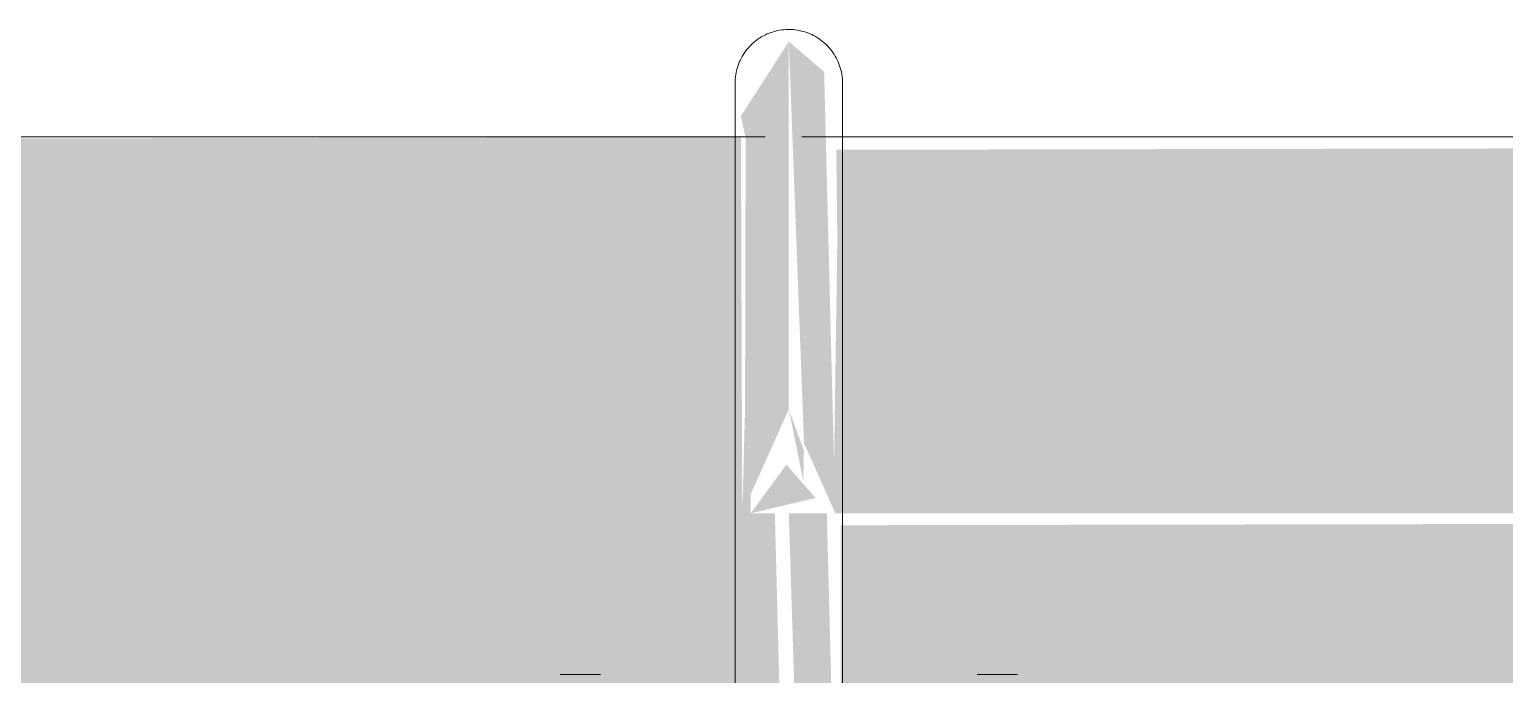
# Model space of a CAD drawing. Header units: inches. Extents: x -54880 to -186, y -132 to 853.
# Drawn here: x -24919.29 to -24912.44, y 291.5 to 294.5 of the extents above; entities that cross this region are included whole.
import ezdxf

# ---------------------------------------------------------------- set-up
doc = ezdxf.new("R2010")
doc.units = ezdxf.units.IN
doc.header["$MEASUREMENT"] = 0
doc.layers.add('Q-SPCQ', color=91, linetype='Continuous', lineweight=9)

# ---------------------------------------------------------------- blocks, each defined once
blk = doc.blocks.new('Basketball_Backstop-Performance_Sports_Systems-3103-Ceiling_Hung - 27_-0_ to 27_-11 7_8_-V55-Section 13')
at = {"layer": 'Q-SPCQ'}
blk.add_hatch(color=256, dxfattribs=at).paths.add_polyline_path([(-24915.9817, 292.25), (-24915.7652, 292.7334), (-24915.7652, 294.4436), (-24915.9876, 294.0976), (-24915.9658, 293.9937), (-24915.9685, 292.7334)], flags=0)
h = blk.add_hatch(color=256, dxfattribs=at)
h.paths.add_polyline_path([(-24915.7652, 292.7334), (-24915.6978, 292.3994), (-24915.6951, 292.5417), (-24915.7005, 292.5565)], flags=0)
h.paths.add_polyline_path([(-24915.5487, 292.25), (-24915.601, 294.3034), (-24915.7652, 294.4436), (-24915.6945, 292.5755), (-24915.5872, 292.3359)], flags=0)
h = blk.add_hatch(color=256, dxfattribs=at)
h.paths.add_polyline_path([(-24915.942, 292.25), (-24915.6402, 292.3208), (-24915.7763, 292.4766), (-24915.8902, 292.3208)], flags=0)
h.paths.add_polyline_path([(-24915.9817, 292.25), (-24915.942, 292.25), (-24915.942, 292.3387)], flags=0)
h.paths.add_polyline_path([(-24938.4114, 292.25), (-24915.9817, 292.25), (-24915.9876, 294), (-24945.7652, 293.9404), (-24945.7652, 292.25)], flags=0)
h.paths.add_polyline_path([(-24915.5487, 292.25), (-24885.7652, 292.25), (-24885.7652, 294), (-24915.5448, 293.9404), (-24915.5396, 293.5254), (-24915.5549, 292.4749)], flags=0)
h = blk.add_hatch(color=256, dxfattribs=at)
h.paths.add_polyline_path([(-24938.4114, 290.5), (-24916.8277, 290.5596), (-24916.8118, 291), (-24916.6402, 291), (-24916.6402, 290.5), (-24916.0067, 290.5596), (-24916.0067, 292.25), (-24945.7652, 292.25), (-24945.7652, 290.5)], flags=0)
h.paths.add_polyline_path([(-24915.5237, 290.5), (-24914.8902, 290.5596), (-24914.8902, 291), (-24914.7027, 291), (-24914.6521, 290.5), (-24885.7652, 290.5596), (-24885.7652, 292.25), (-24915.5237, 292.1942), (-24915.5237, 290.5301)], flags=0)
h = blk.add_hatch(color=256, dxfattribs=at)
h.paths.add_polyline_path([(-24915.8902, 288.75), (-24915.7652, 288.75), (-24915.8353, 289.0625), (-24916.0067, 289.0625), (-24915.942, 288.75)], flags=0)
h.paths.add_polyline_path([(-24916.0067, 289.6875), (-24915.7652, 289.7418), (-24915.8299, 292.25), (-24916.0067, 292.25), (-24916.0067, 289.7418)], flags=0)
h = blk.add_hatch(color=256, dxfattribs=at)
h.paths.add_polyline_path([(-24915.6402, 288.75), (-24915.5237, 288.75), (-24915.5884, 289.0625), (-24915.7652, 289.0625), (-24915.7005, 288.75)], flags=0)
h.paths.add_polyline_path([(-24915.5884, 289.6875), (-24915.5237, 289.7418), (-24915.5884, 292.25), (-24915.7652, 292.25), (-24915.6844, 289.6875), (-24915.6264, 289.6875)], flags=0)
for p, q in [((-24915.8756, 294), (-24945.7652, 294)), ((-24885.7652, 294), (-24915.7052, 294)), ((-24916.0152, 292.25), (-24916.0152, 289.7418)), ((-24915.5152, 289.7418), (-24915.5152, 292.25)), ((-24916.6402, 291.5), (-24916.8277, 291.5)), ((-24914.7027, 291.5), (-24914.8902, 291.5))]:
    blk.add_line(p, q, dxfattribs=at)
at = {"layer": 'Q-SPCQ', "flags": 128}
for points in [[(-24916.0152, 294.25), (-24916.015, 294.26), (-24916.0144, 294.27), (-24916.0134, 294.2799), (-24916.012, 294.2898), (-24916.0102, 294.2997), (-24916.0081, 294.3094), (-24916.0055, 294.3191), (-24916.0025, 294.3286), (-24915.9992, 294.3381), (-24915.9955, 294.3474), (-24915.9914, 294.3565), (-24915.987, 294.3654), (-24915.9822, 294.3742), (-24915.977, 294.3828), (-24915.9716, 294.3912), (-24915.9657, 294.3993), (-24915.9596, 294.4072), (-24915.9532, 294.4148), (-24915.9464, 294.4222), (-24915.9394, 294.4293), (-24915.9321, 294.4362), (-24915.9245, 294.4427), (-24915.9167, 294.4489), (-24915.9086, 294.4548), (-24915.9003, 294.4604), (-24915.8918, 294.4656), (-24915.8831, 294.4705), (-24915.8741, 294.475), (-24915.8651, 294.4792), (-24915.8558, 294.483), (-24915.8464, 294.4864), (-24915.8369, 294.4895), (-24915.8273, 294.4922), (-24915.8175, 294.4945), (-24915.8077, 294.4964), (-24915.7978, 294.4979), (-24915.7879, 294.499), (-24915.7779, 294.4997), (-24915.7679, 294.5), (-24915.7652, 294.5)], [(-24916.0152, 294.25), (-24916.015, 294.26), (-24916.0144, 294.27), (-24916.0134, 294.2799), (-24916.012, 294.2898), (-24916.0102, 294.2997), (-24916.0081, 294.3094), (-24916.0055, 294.3191), (-24916.0025, 294.3286), (-24915.9992, 294.3381), (-24915.9955, 294.3474), (-24915.9914, 294.3565), (-24915.987, 294.3654), (-24915.9822, 294.3742), (-24915.977, 294.3828), (-24915.9716, 294.3912), (-24915.9657, 294.3993), (-24915.9596, 294.4072), (-24915.9532, 294.4148), (-24915.9464, 294.4222), (-24915.9394, 294.4293), (-24915.9321, 294.4362), (-24915.9245, 294.4427), (-24915.9167, 294.4489), (-24915.9086, 294.4548), (-24915.9003, 294.4604), (-24915.8918, 294.4656), (-24915.8831, 294.4705), (-24915.8741, 294.475), (-24915.8651, 294.4792), (-24915.8558, 294.483), (-24915.8464, 294.4864), (-24915.8369, 294.4895), (-24915.8273, 294.4922), (-24915.8175, 294.4945), (-24915.8077, 294.4964), (-24915.7978, 294.4979), (-24915.7879, 294.499), (-24915.7779, 294.4997), (-24915.7679, 294.5), (-24915.7652, 294.5)], [(-24915.7652, 294.5), (-24915.7552, 294.4998), (-24915.7452, 294.4992), (-24915.7353, 294.4982), (-24915.7254, 294.4968), (-24915.7156, 294.495), (-24915.7058, 294.4928), (-24915.6961, 294.4903), (-24915.6866, 294.4873), (-24915.6772, 294.484), (-24915.6679, 294.4803), (-24915.6587, 294.4762), (-24915.6498, 294.4717), (-24915.641, 294.467), (-24915.6324, 294.4618), (-24915.6241, 294.4563), (-24915.6159, 294.4505), (-24915.608, 294.4444), (-24915.6004, 294.438), (-24915.593, 294.4312), (-24915.5859, 294.4242), (-24915.5791, 294.4169), (-24915.5725, 294.4093), (-24915.5663, 294.4015), (-24915.5604, 294.3934), (-24915.5549, 294.3851), (-24915.5496, 294.3766), (-24915.5447, 294.3678), (-24915.5402, 294.3589), (-24915.536, 294.3498), (-24915.5322, 294.3406), (-24915.5288, 294.3312), (-24915.5257, 294.3217), (-24915.523, 294.312), (-24915.5208, 294.3023), (-24915.5189, 294.2925), (-24915.5174, 294.2826), (-24915.5163, 294.2727), (-24915.5155, 294.2627), (-24915.5152, 294.2527), (-24915.5152, 294.25)], [(-24915.7652, 294.5), (-24915.7552, 294.4998), (-24915.7452, 294.4992), (-24915.7353, 294.4982), (-24915.7254, 294.4968), (-24915.7156, 294.495), (-24915.7058, 294.4928), (-24915.6961, 294.4903), (-24915.6866, 294.4873), (-24915.6772, 294.484), (-24915.6679, 294.4803), (-24915.6587, 294.4762), (-24915.6498, 294.4717), (-24915.641, 294.467), (-24915.6324, 294.4618), (-24915.6241, 294.4563), (-24915.6159, 294.4505), (-24915.608, 294.4444), (-24915.6004, 294.438), (-24915.593, 294.4312), (-24915.5859, 294.4242), (-24915.5791, 294.4169), (-24915.5725, 294.4093), (-24915.5663, 294.4015), (-24915.5604, 294.3934), (-24915.5549, 294.3851), (-24915.5496, 294.3766), (-24915.5447, 294.3678), (-24915.5402, 294.3589), (-24915.536, 294.3498), (-24915.5322, 294.3406), (-24915.5288, 294.3312), (-24915.5257, 294.3217), (-24915.523, 294.312), (-24915.5208, 294.3023), (-24915.5189, 294.2925), (-24915.5174, 294.2826), (-24915.5163, 294.2727), (-24915.5155, 294.2627), (-24915.5152, 294.2527), (-24915.5152, 294.25)], [(-24916.0152, 294.25), (-24916.0152, 294.2484), (-24916.0152, 294.2436), (-24916.0152, 294.2356), (-24916.0152, 294.2245), (-24916.0152, 294.2101), (-24916.0152, 294.1927), (-24916.0152, 294.1721), (-24916.0152, 294.1485), (-24916.0152, 294.1218), (-24916.0152, 294.0921), (-24916.0152, 294.0595), (-24916.0152, 294.024), (-24916.0152, 293.9856), (-24916.0152, 293.9445), (-24916.0152, 293.9007), (-24916.0152, 293.8542), (-24916.0152, 293.8051), (-24916.0152, 293.7536), (-24916.0152, 293.6997), (-24916.0152, 293.6434), (-24916.0152, 293.5849), (-24916.0152, 293.5243), (-24916.0152, 293.4616), (-24916.0152, 293.397), (-24916.0152, 293.3306), (-24916.0152, 293.2624), (-24916.0152, 293.1927), (-24916.0152, 293.1214), (-24916.0152, 293.0487), (-24916.0152, 292.9747), (-24916.0152, 292.8996), (-24916.0152, 292.8234), (-24916.0152, 292.7464), (-24916.0152, 292.6685), (-24916.0152, 292.5899), (-24916.0152, 292.5108), (-24916.0152, 292.4313), (-24916.0152, 292.3515), (-24916.0152, 292.2716), (-24916.0152, 292.25)], [(-24916.0152, 294.25), (-24916.0152, 294.2484), (-24916.0152, 294.2436), (-24916.0152, 294.2356)], [(-24916.0152, 293.9748), (-24916.0152, 294.0139), (-24916.0152, 294.0502), (-24916.0152, 294.0836), (-24916.0152, 294.1141), (-24916.0152, 294.1416), (-24916.0152, 294.166), (-24916.0152, 294.1874), (-24916.0152, 294.2057), (-24916.0152, 294.2209), (-24916.0152, 294.2329), (-24916.0152, 294.2418), (-24916.0152, 294.2474), (-24916.0152, 294.2499)], [(-24916.0152, 294.2329), (-24916.0152, 294.2418), (-24916.0152, 294.2474), (-24916.0152, 294.2499)], [(-24915.5152, 294.25), (-24915.5152, 294.2484), (-24915.5152, 294.2436), (-24915.5152, 294.2356), (-24915.5152, 294.2245), (-24915.5152, 294.2101), (-24915.5152, 294.1927), (-24915.5152, 294.1721), (-24915.5152, 294.1485), (-24915.5152, 294.1218), (-24915.5152, 294.0921), (-24915.5152, 294.0595), (-24915.5152, 294.024), (-24915.5152, 293.9856)], [(-24915.5152, 294.25), (-24915.5152, 294.2484), (-24915.5152, 294.2436), (-24915.5152, 294.2356)], [(-24915.5152, 292.25), (-24915.5152, 292.33), (-24915.5152, 292.4098), (-24915.5152, 292.4894), (-24915.5152, 292.5686), (-24915.5152, 292.6473), (-24915.5152, 292.7254), (-24915.5152, 292.8027), (-24915.5152, 292.8791), (-24915.5152, 292.9545), (-24915.5152, 293.0288), (-24915.5152, 293.1019), (-24915.5152, 293.1736), (-24915.5152, 293.2438), (-24915.5152, 293.3124), (-24915.5152, 293.3793), (-24915.5152, 293.4444), (-24915.5152, 293.5076), (-24915.5152, 293.5688), (-24915.5152, 293.6278), (-24915.5152, 293.6847), (-24915.5152, 293.7393), (-24915.5152, 293.7915), (-24915.5152, 293.8412), (-24915.5152, 293.8884), (-24915.5152, 293.9329), (-24915.5152, 293.9748), (-24915.5152, 294.0139), (-24915.5152, 294.0502), (-24915.5152, 294.0836), (-24915.5152, 294.1141), (-24915.5152, 294.1416), (-24915.5152, 294.166), (-24915.5152, 294.1874), (-24915.5152, 294.2057), (-24915.5152, 294.2209), (-24915.5152, 294.2329), (-24915.5152, 294.2418), (-24915.5152, 294.2474), (-24915.5152, 294.2499)], [(-24915.5152, 294.2329), (-24915.5152, 294.2418), (-24915.5152, 294.2474), (-24915.5152, 294.2499)], [(-24916.0152, 294.0139), (-24916.0152, 294.0502), (-24916.0152, 294.0836)], [(-24915.5152, 294.0139), (-24915.5152, 294.0502), (-24915.5152, 294.0836)], [(-24916.0152, 294.0595), (-24916.0152, 294.024), (-24916.0152, 293.9856)], [(-24915.5152, 294.0595), (-24915.5152, 294.024), (-24915.5152, 293.9856)]]:
    blk.add_lwpolyline(points, dxfattribs=at)

msp = doc.modelspace()

# ---------------------------------------------------------------- block references
at = {"layer": 'Q-SPCQ'}
msp.add_blockref('Basketball_Backstop-Performance_Sports_Systems-3103-Ceiling_Hung - 27_-0_ to 27_-11 7_8_-V55-Section 13', (0, 0), dxfattribs=at)

doc.saveas('drawing.dxf')
